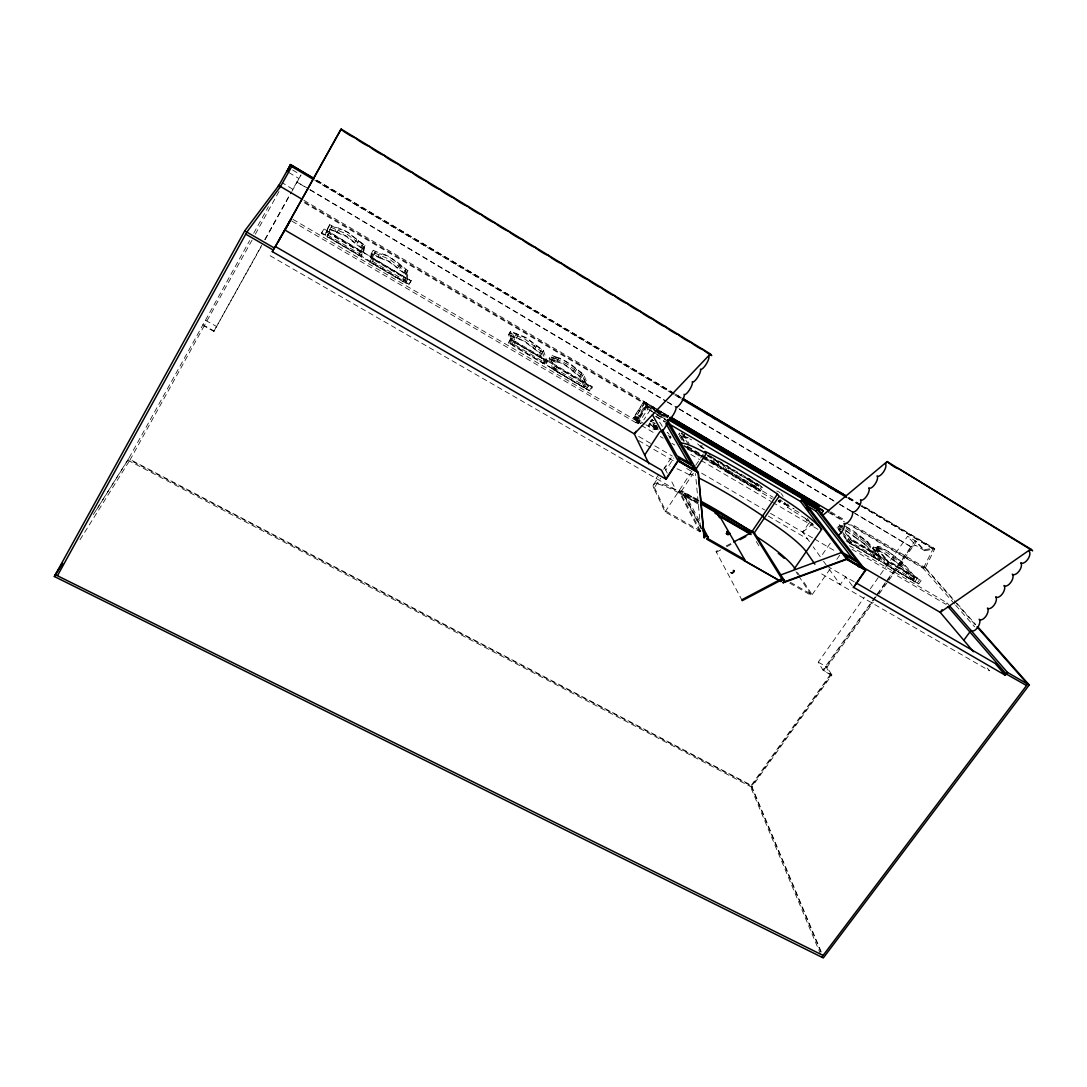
<?xml version="1.0" encoding="UTF-8"?>
<svg xmlns="http://www.w3.org/2000/svg" width="1087" height="1087" viewBox="0 0 1087 1087"><rect width="100%" height="100%" fill="white"/><g stroke="black" fill="none" stroke-linecap="round" stroke-linejoin="round"><path stroke-width="0.75" stroke-dasharray="5 3.75" d="M411.131 280.881L323.872 228.841L321.385 233.392L408.875 284.74L411.131 280.881L323.872 228.841M408.875 284.74L411.158 280.174M407.462 279.617L407.87 270.785L396.212 261.274L385.491 254.942L380.219 253.094L378.059 256.573L371.238 253.679L369.634 262.021L405.465 283.041L407.462 279.617L371.632 258.557L373.167 250.323L379.974 253.23M405.465 283.041L405.927 274.101L407.87 270.785M373.221 255.078L371.795 262.905L403.372 281.438L405.41 277.973L405.845 269.753L399.5 264.997C395.016 261.396 383.779 249.344 379.852 257.959L373.221 255.078L375.178 251.668L381.809 254.575M403.372 281.438L403.875 273.122L405.845 269.753M658.287 429.868L649.292 423.889L654.836 427.137L654.483 428.129L653.491 424.691C662.01 429.256 652.105 431.838 648.26 425.479L649.292 423.889A26.631 25.205 -27.4 0 1 653.6 424.392M850.686 524.681L924.983 568.596L934.779 548.799L862.018 505.414M731.836 572.523C736.904 570.92 729.35 574.697 734.065 572.428M371.795 262.905L373.806 259.399L375.178 251.668M785.697 503.988L786.526 505.632L788.632 505.713L793.85 508.784M558.677 358.438L553.038 356.495L551.027 359.729L554.859 370.341L584.262 387.597L586.328 384.309L581.64 373.357L570.24 364.281L562.033 359.444L558.677 358.438L556.612 362.025L551.027 359.729M556.612 362.025C565.158 362.745 572.373 371.727 579.629 376.55L584.262 387.597M556.789 357.215L551.055 355.191L549.084 358.357L553.12 369.675L586.464 389.241L588.502 386.007L583.42 374.268L570.96 364.362L560.946 358.465L556.789 357.215L554.778 360.626L549.084 358.357M554.778 360.626C564.941 362.107 573.053 371.509 581.45 377.406L586.464 389.241M365.028 245.485L363.099 248.855L361.237 257.048L363.221 253.584L365.028 245.485L348.207 232.645L338.41 227.89L336.848 227.767L334.932 231.137L327.826 228.093L324.796 235.662L329.741 224.696L336.848 227.767M361.197 251.953L362.949 244.426L356.645 239.697C352.161 235.988 340.693 223.949 336.712 232.523L329.823 229.493L327.051 236.613L359.186 255.459L361.197 251.953L329.062 233.053L331.766 226.042L338.655 229.099M359.186 255.459L360.979 247.836L362.949 244.426M778.768 501.99L779.977 502.303L780.602 500.006M779.977 502.303L778.469 500.536M542.454 352.256L525.007 339.117L509.572 332.88L512.385 343.492L546.285 363.398L541.598 349.729L526.122 338.003L512.534 332.595L510.55 335.856L513.2 345.856L543.092 363.398L545.158 360.069L515.252 342.5L512.534 332.595M510.55 335.856L524.151 341.236L539.6 352.962L543.092 363.398M508.594 334.483L524.029 340.693L541.475 353.846L545.28 365.042L547.304 361.767L543.446 350.653L525.972 337.527L510.55 331.277L508.594 334.483L511.379 345.15L513.404 341.834L510.55 331.277M845.292 526.176L854.192 531.421L867.793 541.856L886.747 565.118L912.387 580.159L914.507 577.211C907.197 567.985 890.946 549.995 880.198 548.432L878.16 551.326L874.342 550.008L876.394 547.101L880.198 548.432M879.926 547.508L878.16 551.326M846.596 527.263L866.353 541.149L885.701 564.832L914.778 581.898L916.857 578.977L902.835 562.536L889.112 552.06L880.334 546.883L878.187 546.299L876.271 549.927L872.481 548.704L874.505 545.837L878.296 547.074M878.187 546.299L876.271 549.927M923.665 567.808L933.475 548.011L923.488 550.022L915.172 540.782L822.954 670.027L831.854 674.973L751.715 787.192L820.712 951.736M291.995 191.19L300.99 174.993L292.77 189.26L282.851 183.078M96.458 509.83L127.831 460.168L249.643 240.607M253.733 233.216L268.421 206.639M204.356 325.584L129.951 460.073L751.633 786.091L830.971 674.945L825.78 666.372M252.102 240.078L204.111 325.964L213.84 331.386L261.75 245.648M255.363 234.167L279.046 191.366M213.84 331.386L261.709 245.227M264.82 239.588L291.275 191.991M265.024 239.765L291.18 192.657M321.385 233.392L323.613 229.439M327.826 228.093L329.741 224.696M329.823 229.493L331.766 226.042M327.051 236.613L329.062 233.053M360.979 247.836L354.688 243.108L356.645 239.697M363.099 248.855L356.658 243.936L358.588 240.58M371.238 253.679L373.167 250.323M369.634 262.021L371.632 258.557M403.875 273.122L397.529 268.367L399.5 264.997M405.927 274.101L399.432 269.155L401.361 265.839M508.485 342.459L510.754 338.736L591.98 386.496L592.401 387.434L590.092 391.089L508.485 342.459L590.092 391.089M508.702 343.315L510.754 338.736M514.531 336.888L516.583 333.464M516.352 338.288L518.485 334.701M513.2 345.856L515.252 342.5M533.119 348.153L535.103 344.919M534.804 348.818L536.761 345.639M539.6 352.962L541.598 349.729M541.475 353.846L543.446 350.653M553.12 369.675L555.158 366.414L551.055 355.191M554.859 370.341L556.911 367.026L553.038 356.495M573.107 371.74L575.105 368.547M574.724 372.365L576.694 369.227M79.976 539.763L130.263 459.556M579.629 376.55L581.64 373.357M581.45 377.406L583.42 374.268M93.346 514.559L128.633 458.7L751.307 785.303L822.614 955.174M589.684 390.124L591.98 386.496M636.14 419.351L645.61 404.636L646.099 405.533L636.615 420.275L633.544 417.544L643.871 401.483L668.519 416.049M633.748 417.938L643.871 401.483M644.713 403.019L634.346 419.134L644.577 402.747L654.904 409.038M637.24 419.704L638.259 418.115L641.248 423.876L637.498 421.674L646.942 407.027L650.678 409.242L643.789 419.922M646.249 405.791L647.934 408.834L638.354 423.685L636.751 420.547L646.249 405.791L653.654 410.329M637.295 421.267L636.248 422.884L646.385 406.035M650.379 421.212L651.616 419.908M650.692 421.335L652.621 419.881M650.977 421.416L652.214 419.908M651.208 421.471L652.648 419.799M645.923 424.8L648.817 426.498L649.836 424.908A26.699 25.259 -27.3 0 1 656.263 425.927M656.154 429.447L651.195 425.506L652.214 423.93A12.351 11.699 -29 0 1 654.931 423.862M652.472 426.267L653.491 424.691M653.328 426.838L654.591 425.248M653.6 427.028L654.619 425.452M654.129 427.408L655.148 425.832M653.803 428.726L654.836 427.137A10.055 9.525 -29.1 0 1 658.015 427.286M654.836 427.965L655.869 426.389M654.564 429.107L655.583 427.517L657.173 427.87M654.768 429.188L655.801 427.612M655.42 428.468L656.439 426.892M655.203 429.379L656.222 427.789M655.841 428.889L656.874 427.313M655.692 429.528L656.725 427.938M656.018 429.555L657.119 427.653M669.32 437.83L670.353 436.254L670.951 437.3L669.918 438.876M683.818 441.458L680.516 435.901L682.541 432.803M684.348 441.009L679.606 433.034L678.614 434.555L683.519 436.39L684.43 434.555M658.817 474.312L656.127 478.429L654.687 475.508M683.519 436.39L684.511 434.868M653.627 484.585L658.477 477.166M663.654 469.258L672.486 455.766M680.516 435.901L685.367 437.789L687.392 434.705M700.802 530.483L699.919 531.801L665.081 511.909L653.912 488.403L660.57 478.253M667.255 473.076L665.801 470.263L673.872 457.94M703.506 448.727L701.02 447.015L703.044 443.944M665.081 511.909L692.106 470.97M695.734 465.372L704.05 452.79M653.912 488.403A43.643 8.057 33.4 0 1 679.891 493.484L693.316 473.185M701.251 528.839L683.343 494.938L684.579 493.063L697.718 500.645M703.248 457.396L715.789 464.747L717.882 461.595L708.126 455.874M725.409 470.78L727.475 467.682L758.577 485.957L756.511 489.028L725.409 470.78L720.042 462.437M728.874 468.103L756.307 484.218L754.201 487.329L726.782 471.242L728.874 468.103L727.176 465.508M760.316 490.984L759.528 489.829L761.851 486.378L762.653 487.533L760.316 490.984L702.284 457.165M778.075 501.65L779.107 500.129A9.851 9.009 -32.1 0 1 781.173 500.102M786.934 505.21L783.564 503.675L787.599 507.235L788.632 505.713M808.606 521.135L805.168 518.499L807.424 519.559L793.687 511.488L794.719 509.98A26.129 23.9 -31 0 0 793.7 508.281M809.448 541.584L802.695 532.127L809.502 522.249L810.589 522.888L807.274 518.404M817.981 529.369L812.166 525.959L811.622 525.211L812.668 523.689L810.046 522.154L808.986 523.676L806.228 519.926M812.166 525.959L813.592 524.912L809.502 522.249M841.025 528.404L841.012 529.124L837.017 527.793L839.042 524.899L843.023 526.244M842.017 526.964L842.792 525.85M842.031 533.106L838.892 529.111L840.944 526.162L841.868 526.353M830.264 543.242L820.576 557.155L813.158 546.775M846.841 541.081L849.192 537.725L919.955 579.344L921.097 580.662L918.732 583.95L846.841 541.081L918.732 583.95M847.833 542.331L850.183 538.975L921.097 580.662M789.787 583.135L811.513 595.54L832.085 566.123M836.841 559.316L839.694 555.24M845.21 532.684L851.379 540.47L849.3 543.446L837.017 527.793M852.521 540.742L878.568 556.041L876.448 559.044L850.414 543.758L852.521 540.742L845.156 531.461M876.448 559.044L864.301 544.057L857.548 539.166L859.6 536.244M851.379 540.47L880.905 557.821L878.826 560.77L865.782 544.723L858.744 539.573L860.755 536.693M864.301 544.057L866.353 541.149M865.782 544.723L867.793 541.856M885.701 564.832L887.794 561.897L874.505 545.837M886.747 565.118L888.853 562.128L876.394 547.101M830.971 674.945L823.362 670.706L818.253 662.173L864.41 597.143M870.293 588.841L907.604 536.271L916.45 541.543L924.833 550.742L934.548 548.84M912.387 580.159L899.37 564.737L892.604 559.832L894.655 556.952M914.778 581.898L900.81 565.376L893.745 560.213L895.77 557.373M823.362 670.706L872.263 602.008M873.241 600.635L876.176 596.505M877.155 595.132L885.959 582.768M886.938 581.396L911.395 547.046L855.469 513.567M899.37 564.737L901.436 561.857M831.854 674.973L827.058 667.078L873.228 602.239M879.125 593.964L887.957 581.545M888.949 580.173L916.45 541.543M900.81 565.376L902.835 562.536M910.879 546.476L915.852 545.402L907.604 536.271M830.563 674.266L750.438 786.526L821.12 955.622M924.792 550.796L915.811 545.457M954.535 603.964L923.243 568.406L924.222 567.047L953.448 600.133M924.983 568.596L925.526 567.822L851.23 523.907M917.605 582.618L919.955 579.344M849.599 545.756L947.062 602.905L946.003 604.372L851.447 548.962M778.537 500.944L779.107 500.129L781.009 500.781M802.695 532.127L812.777 523.703M379.852 257.959L388.888 261.6L397.529 268.367M378.059 256.573L388.969 261.165L399.432 269.155M742.244 600.663L715.98 551.408L720.382 549.071M726.265 545.932L732.162 542.807M720.803 549.845L716.401 552.196L715.98 551.408M726.687 546.72L732.57 543.595M336.712 232.523L346.169 236.382L354.688 243.108M334.932 231.137L346.305 235.988L356.658 243.936M683.438 436.077L688.954 437.925M651.385 421.484L655.162 423.4M778.727 500.93L781.159 501.039M654.483 428.129L658.043 428.455M877.888 550.402L884.845 553.786L892.604 559.832M876.19 549.139L884.682 553.269L893.745 560.213M651.031 420.044L652.254 420.289M838.892 529.111L841.161 529.777M652.051 420.18L653.273 420.547M840.822 527.154L838.023 526.353L841.107 530.252M781.974 501.243L782.436 501.392M687.989 437.952L685.367 437.789M654.836 427.137L655.583 427.517M127.831 460.168L751.715 787.192M205.579 320.352L216.789 326.603M818.253 662.173L827.058 667.078M202.698 324.673L214.071 331.005M689.715 438.822L691.685 439.922M846.175 528.527L866.787 543.283L879.859 559.289L850.347 541.951L842.126 531.543M845.17 529.967L858.744 539.573M846.094 530.932L857.548 539.166M790.358 582.292L812.098 594.711L802.043 579.357M699.104 500.89L681.658 490.821L701.835 528.948M698.262 502.425L683.872 494.123L701.047 526.516M270.133 255.744L675.965 489.884L670.149 478.674M821.69 573.95L989.605 670.828L986.371 667.01M697.868 502.737L680.421 492.683A43.643 8.03 33.4 0 0 654.456 487.574L665.665 511.039L700.87 531.163L695.476 473.524M683.343 494.938L697.732 503.227M679.891 493.484L698.792 504.382M827.153 566.123L854.477 581.953M638.694 436.444L653.341 444.991M654.809 445.847L672.377 456.092M701.658 473.185L764.623 509.912M770.479 513.336L812.94 538.106M814.394 538.962L836.338 551.761M638.612 440.534L673.573 460.902M686.685 468.538L692.514 471.935M768.264 516.067L807.6 538.989M633.544 417.544L644.469 423.957M687.446 449.162L700.599 456.88M702.053 457.736L772.178 498.879M634.21 418.862L636.751 420.547M636.982 420.655L639.401 422.082L637.784 418.943L635.243 417.259L637.648 418.672L637.172 417.748L634.563 415.941L642.607 420.669M292.946 219.37L641.031 423.454M635.936 422.272L638.354 423.685M641.276 425.397L654.401 433.088M660.23 436.512L663.152 438.21M671.902 443.347L674.823 445.059M690.856 454.448L699.607 459.584M701.074 460.44L771.077 501.46M772.531 502.316L811.622 525.211M291.955 221.164L636.248 422.884M710.884 456.404L760.397 485.522M510.985 339.579L592.401 387.434M707.202 454.923L762.653 487.533M373.806 259.399L405.41 277.973M556.911 367.026L586.328 384.309M888.853 562.128L914.507 577.211M326.779 232.156L363.221 253.584M513.404 341.834L547.304 361.767M555.158 366.414L588.502 386.007M707.216 455.738L720.137 463.334L718.072 466.432L712.827 458.157M887.794 561.897L916.857 578.977M657.771 427.205L652.214 423.93L650.773 421.294M687.514 446.336L701.876 454.76M703.303 455.602L719.105 464.883L715.586 459.38M668.125 435.656L670.951 437.3A26.699 25.259 -27.3 0 0 667.146 432.313M687.011 446.743L773.21 497.343M794.719 509.98L801.69 514.056M321.63 232.781L408.902 284.02M683.818 445.385L702.745 456.499M704.199 457.355L759.528 489.829M687.935 448.401L701.862 456.581M684.443 446.458L701.957 456.73M787.599 507.235L793.687 511.488M303.871 200.307L655.638 408.277M657.105 409.133L668.777 416.036M830.794 511.828L845.401 520.456M644.075 401.864L658.6 410.438M660.04 411.294L668.75 416.443M304.822 202.1L655.108 409.106M656.208 409.622L668.247 416.864M830.251 512.616L844.857 521.244M656.358 409.894L668.002 416.769M304.414 202.821L654.7 409.758M656.154 410.614L667.826 417.517M828.376 512.357L844.436 521.842M845.89 522.711L923.243 568.406M645.61 404.636L657.268 411.525M658.736 412.394L667.486 417.557M646.099 405.533L657.798 412.435M659.252 413.291L665.095 416.742M655.026 410.968L665.271 417.191M657.988 413.549L665.298 417.87M647.934 408.834L652.309 411.416M653.763 412.286L665.448 419.174M649.972 410.342L655.543 413.631M656.942 414.46L668.097 421.049M656.806 414.881L666.154 420.397M655.855 416.144L667.01 422.721M655.692 416.606L665.04 422.123M292.675 170.048L299.604 174.178M288.816 172.52L298.708 178.404M308.586 188.758L296.778 182.045L308.45 188.975M310.04 189.627L665.883 400.967M667.336 401.823L677.541 407.897M679.008 408.753L837.968 503.172M839.422 504.028L854.002 512.697M309.917 189.845L666.127 401.388M667.595 402.258L673.424 405.723M679.266 409.201L834.014 501.093M839.857 504.558L852.996 512.371M854.45 513.227L911.395 547.046M316.833 180.197L673.981 393.236M675.435 394.119L681.277 397.584M848.906 497.588L860.578 504.531M316.711 180.401L681.332 397.76M848.689 497.697L934.766 548.921M316.331 181.081L680.516 398.236M848.05 498.131L859.708 505.075M861.162 505.944L934.005 549.383M314.822 180.306L673.342 394.065M674.796 394.934L680.625 398.413M848.227 498.349L859.885 505.292M861.352 506.162L934.222 549.614M704.186 448.741L698.628 444.121M787.776 505.156L786.159 503.974M697.637 443.89L701.02 447.015M785.507 503.43L784.678 502.574M784.501 502.833L785.67 504.762M925.526 567.822L955.636 601.845M956.75 603.108L975.705 624.522M954.576 601.396L975.936 625.568M955.663 605.242L974.659 626.832M947.062 602.905L948.747 604.834M840.944 526.162L844.096 530.143M839.042 524.899L841.093 527.494M843.077 534.437L850.414 543.758M852.29 585.852L845.686 576.857L840.224 584.643L828.43 568.148M823.525 561.286L827.452 566.775M756.783 483.362L758.577 485.957M753.957 482.288L757.544 487.492L726.442 469.231L722.855 463.687M749.378 478.579L756.511 489.028M747.815 477.954L754.201 487.329M797.464 572.387L801.119 577.971M795.997 571.803L797.817 574.588M798.728 575.988L811.513 595.54M720.885 462.111L726.782 471.242M708.561 453.306L715.789 464.747M756.28 541.543L759.772 547.196M683.37 434.189L689.185 443.836M681.4 432.83L688.547 444.76M679.402 435.887L682.541 441.227M662.268 426.389L660.76 423.726A12.202 11.577 -29.2 0 0 659.116 421.729M649.754 422.857L651.195 425.506M734.065 570.295L734.499 571.11M730.559 572.305L730.994 573.121M684.579 493.063L700.884 523.662M648.26 425.479L648.817 426.498M700.504 530.945L679.226 490.386A120.874 22.8 33.9 0 1 698.887 500.129M699.919 531.801L678.696 491.188A120.861 22.868 33.9 0 1 698.37 500.93M733.616 571.613L732.312 573.433M787.79 503.974A9.851 9.009 -32.1 0 1 788.265 504.83M653.042 420.438A9.416 8.941 -29.3 0 1 653.994 420.791M665.801 470.263A43.779 7.473 33.4 0 1 670.149 466.5M676.943 468.782A43.779 7.473 33.4 0 1 691.454 475.984L690.191 473.769A121.282 21.21 33.8 0 1 695.571 476.337M667.962 432.83A26.631 25.205 -27.4 0 1 669.239 434.487M655.597 425.289A9.457 8.968 -29.2 0 1 656.589 425.438M780.969 493.484A11.943 10.965 -32.2 0 1 783.088 496.46M776.716 490.984A11.943 10.965 -32.2 0 1 780.045 492.683M406.891 272.443L406.47 281.329L370.64 260.282L372.202 252.007L389.92 259.508L406.891 272.443M555.81 358.792L550.076 356.767L554.139 368.045L587.483 387.624L582.442 375.83L567.468 364.254L555.81 358.792M364.063 247.17L362.229 255.309L325.787 233.909L328.79 226.395L347.256 234.316L364.063 247.17M877.182 547.726L877.277 548.5L873.486 547.264L886.747 563.365L915.825 580.444C905.417 567.455 892.971 554.098 877.182 547.726M731.904 573.284A2.025 0.829 -27.8 0 0 734.581 571.314A2.025 0.829 -27.8 0 0 731.768 571.762A2.025 0.829 -27.8 0 0 731.904 573.284M731.469 572.469A2.025 0.829 -27.8 0 0 734.146 570.498A2.025 0.829 -27.8 0 0 731.334 570.947A2.025 0.829 -27.8 0 0 731.469 572.469"/><path stroke-width="1.5" d="M292.186 165.754L279.998 187.44L280.514 186.502L246.858 232.115L57.665 575.336M290.501 164.721L313.912 178.472M977.933 627.036L1029.212 684.987L823.307 957.946L54.35 576.504L244.724 230.879L278.815 185.497L302.417 199.451M279.101 185.361L278.299 186.434L278.815 185.497M652.445 414.813L678.098 460.997L666.127 479.231L272.307 251.613L274.318 248.013L244.724 230.879M277.959 242.252L339.769 131.473M339.769 131.5L341.128 129.054L710.354 353.941L711.713 355.598A7.568 0.707 32.9 0 1 702.542 349.185A7.582 0.707 32.8 0 1 697.623 347.038A7.582 0.707 32.8 0 1 690.055 341.576A7.595 0.707 32.8 0 1 685.041 339.389A7.595 0.707 32.8 0 1 677.5 333.926A7.623 0.72 32.7 0 1 672.391 331.684A7.623 0.72 32.7 0 1 664.877 326.236A7.636 0.72 32.7 0 1 659.687 323.953A7.636 0.72 32.7 0 1 652.2 318.518A7.663 0.72 32.6 0 1 646.914 316.168A7.663 0.72 32.6 0 1 639.441 310.746A7.691 0.72 32.5 0 1 634.061 308.341A7.691 0.72 32.5 0 1 626.628 302.933A7.704 0.734 32.5 0 1 621.153 300.488A7.704 0.734 32.5 0 1 613.734 295.093A7.731 0.734 32.4 0 1 608.177 292.58A7.731 0.734 32.4 0 1 600.785 287.199A7.758 0.734 32.4 0 1 595.132 284.645A7.758 0.734 32.4 0 1 587.768 279.277A7.786 0.734 32.3 0 1 582.007 276.655A7.786 0.734 32.3 0 1 574.683 271.302A7.813 0.747 32.3 0 1 568.827 268.625A7.813 0.747 32.3 0 1 561.517 263.285A7.84 0.747 32.2 0 1 555.566 260.554A7.84 0.747 32.2 0 1 548.296 255.228A7.867 0.747 32.2 0 1 542.25 252.442A7.867 0.747 32.2 0 1 534.994 247.129A7.908 0.747 32.1 0 1 528.853 244.276A7.908 0.747 32.1 0 1 521.624 238.991A7.935 0.761 32.1 0 1 515.374 236.083A7.935 0.761 32.1 0 1 508.186 230.797A7.962 0.761 32 0 1 501.841 227.835A7.962 0.761 32 0 1 494.68 222.577A8.003 0.761 31.9 0 1 488.226 219.547A8.003 0.761 31.9 0 1 481.093 214.302A8.03 0.761 31.9 0 1 474.53 211.204A8.03 0.761 31.9 0 1 467.437 205.986A8.071 0.761 31.8 0 1 460.766 202.834A8.071 0.761 31.8 0 1 453.7 197.617A8.112 0.774 31.8 0 1 446.934 194.396A8.112 0.774 31.8 0 1 439.895 189.206A8.139 0.774 31.7 0 1 433.02 185.931A8.139 0.774 31.7 0 1 426.022 180.755A8.18 0.774 31.7 0 1 419.038 177.412A8.18 0.774 31.7 0 1 412.068 172.249A8.22 0.774 31.6 0 1 404.962 168.852A8.22 0.774 31.6 0 1 398.032 163.702A8.261 0.774 31.5 0 1 390.831 160.237A8.261 0.774 31.5 0 1 383.915 155.115A8.302 0.788 31.5 0 1 376.605 151.582A8.302 0.788 31.5 0 1 369.729 146.473A8.356 0.788 31.4 0 1 362.311 142.873A8.356 0.788 31.4 0 1 355.476 137.791A8.397 0.788 31.4 0 1 347.935 134.122A8.397 0.788 31.4 0 1 341.128 129.054L274.834 247.646M290.786 219.723L285.025 230.104L634.305 433.89L648.98 463.836M278.299 186.434L290.582 164.558L314.089 178.703M272.307 251.613L291.493 218.514M62.584 563.256L55.342 574.71L822.614 955.174M54.35 576.504L62.421 563.732M635.99 431.281L634.305 433.89L710.354 353.941L708.738 356.441A7.609 2.065 -58.6 0 1 705.966 364.539A7.609 2.065 -58.6 0 1 700.476 369.159A7.582 2.065 -58.8 0 1 697.677 377.284A7.582 2.065 -58.8 0 1 692.256 381.809A7.555 2.052 -58.9 0 1 689.443 389.961A7.555 2.052 -58.9 0 1 684.09 394.404A7.541 2.052 -59.1 0 1 681.25 402.584A7.541 2.052 -59.1 0 1 675.951 406.932A7.514 2.038 -59.3 0 1 673.084 415.139A7.514 2.038 -59.3 0 1 667.839 419.419A7.487 2.025 -59.4 0 1 666.413 425.112A7.487 2.025 -59.4 0 1 661.766 431.457L659.782 431.824L644.686 455.073M665.964 478.905L677.921 460.671L698.139 472.465L704.376 537.834L705.735 535.809L702.868 530.415M794.162 569.004L821.609 529.369A45.124 6.739 33.8 0 0 779.121 496.338L777.463 494.041A121.839 19.077 33.7 0 0 704.974 451.39L706.305 453.524L695.164 470.372L680.258 461.608L678.03 457.627L692.759 466.228L691.522 468.117L679.47 461.092M701.142 504.083L718.412 514.056L717.882 514.844L719.567 517.792M704.186 537.467L705.531 535.456L707.868 536.774M782.042 579.14L784.298 580.431L783.183 582.781L784.542 580.811L782.287 579.52L742.244 600.663L741.782 599.82L781.838 578.678L782.287 579.52L780.928 581.491L706.699 539.166L708.058 537.141L702.433 526.584M777.463 494.041L751.579 532.154A120.874 22.8 33.9 0 0 701.862 501.718M700.558 501.732L754.337 532.779L779.121 496.338M718.412 514.056L744.69 559.628L744.092 560.498L780.928 581.491M821.609 529.369L800.576 501.474L801.676 499.857L818.701 509.912L865.646 570.349L853.512 587.523L865.347 569.968L846.501 558.976L782.939 582.401M852.643 558.691L816.038 511.135L817.166 509.49L804.611 502.085L843.254 552.875L856.95 560.878L817.166 509.49M821.242 513.838L823.144 511.067L822.207 509.871L669.646 419.609M859.206 567.224L857.385 564.86L858.648 563.066L844.898 555.049L848.444 559.696L862.29 567.781L858.648 563.066M942.13 609.685L940.201 612.348L973.463 651.724M948.516 607.266L949.59 605.799L1007.486 672.418L1029.212 684.987M963.775 640.27L971.004 630.446A6.984 3.546 -58.1 0 0 977.539 627.62A6.984 3.546 -58.1 0 0 979.197 619.291A6.998 3.56 -57.8 0 0 985.787 616.411A6.998 3.56 -57.8 0 0 987.431 608.095A7.025 3.574 -57.4 0 0 994.089 605.133A7.025 3.574 -57.4 0 0 995.692 596.845A7.038 3.587 -57 0 0 1002.418 593.828A7.038 3.587 -57 0 0 1003.994 585.54A7.066 3.601 -56.7 0 0 1010.774 582.455A7.066 3.601 -56.7 0 0 1012.337 574.194A7.093 3.614 -56.3 0 0 1019.171 571.042A7.093 3.614 -56.3 0 0 1020.72 562.808A7.12 3.628 -56 0 0 1027.609 559.574A7.12 3.628 -56 0 0 1029.131 551.354L1030.789 549.098L887.087 461.581L822.859 515.265M1004.972 674.85L1005.91 673.587M853.227 587.143L1005.339 675.272L1007.486 672.418M821.772 957.185L1027.663 684.09L977.064 626.846M287.973 170.428L289.645 168.24M733.63 542.033L752.747 531.869L782.287 579.52M739.934 539.695L745.804 536.57M838.349 535.198L838.403 535.184A7.215 2.908 -58.6 0 0 843.281 529.301A7.215 2.908 -58.6 0 0 844.042 523.431A7.242 2.921 -58.4 0 0 850.088 519.912A7.242 2.921 -58.4 0 0 852.249 511.651A7.269 2.921 -58.1 0 0 858.363 508.05A7.269 2.921 -58.1 0 0 860.496 499.803A7.283 2.935 -57.8 0 0 866.665 496.12A7.283 2.935 -57.8 0 0 868.771 487.9A7.31 2.948 -57.6 0 0 875.008 484.15A7.31 2.948 -57.6 0 0 877.087 475.957A7.337 2.948 -57.3 0 0 883.378 472.125A7.337 2.948 -57.3 0 0 885.443 463.945L887.087 461.581C889.913 463.836 896.816 469.312 898.582 468.579L1032.65 550.81L1030.789 549.098L940.201 612.348L861.217 566.273M780.344 575.091L841.596 552.509M783.183 582.781L846.787 559.357L865.646 570.349M726.673 532.358L727.203 533.119M705.735 535.809L708.058 537.141M707.284 538.282L744.69 559.628M703.996 537.617L698.33 472.791L668.097 421.049M700.626 502.33L753.169 532.657L752.747 531.869M721.116 516.162L750.193 532.929M715.001 513.186L750.506 533.663M719.132 516.121L751.103 534.559M275.31 246.464L661.521 470.182L666.127 479.231M855.945 582.809L995.121 663.423L1005.339 675.272M245.73 234.153L273.19 250.037M846.393 558.446L857.385 564.86M678.098 460.997L698.33 472.791M671.698 417.761L829.34 510.958M671.426 417.761L818.253 504.816L670.203 417.299M670.747 418.223L819.34 506.216L669.456 417.625M676.236 422.721L679.144 424.446M682.065 426.172L684.987 427.898M695.191 433.917L698.099 435.642M705.395 439.95L708.316 441.675M718.521 447.708L721.442 449.434M724.35 451.146L727.271 452.871M730.192 454.597L733.1 456.323M737.475 458.904L740.396 460.63M747.679 464.937L756.43 470.1M760.805 472.682L763.726 474.408M766.648 476.133L769.555 477.859M772.477 479.584L775.384 481.296M795.806 493.362L798.728 495.088M670.937 420.207L673.858 421.933M700.164 437.463L703.085 439.189M729.391 454.719L732.312 456.445M742.543 462.491L745.465 464.217M771.77 479.747L774.691 481.473M784.909 487.506L787.83 489.232M790.765 490.971L793.687 492.696M668.22 419.596L823.144 511.067M668.464 423.577L800.576 501.474M806.269 505.373L816.038 511.135M682.718 398.467L845.999 495.835M682.527 398.589L846.012 495.985M705.286 413.006L708.194 414.745M712.569 417.354L715.491 419.093M791.241 464.258L794.149 465.997M798.524 468.592L801.432 470.331M805.807 472.94L810.168 475.549M813.09 477.288L815.997 479.027M820.372 481.623L823.28 483.362M827.655 485.971L832.031 488.579M834.938 490.319L837.846 492.044M290.039 165.537L313.369 179.437M682.092 399.282L846.773 497.479M754.337 532.779L784.542 580.811M727.706 533.051L729.2 534.288L727.121 533.241M728.141 533.35L728.616 533.839L726.809 532.983M1026.074 685.258L1006.29 674.022L948.122 606.818M815.848 505.958L817.737 508.39M801.676 499.857L846.787 559.357M806.527 507.751L808.551 510.428M814.91 564.194L806.174 551.652A44.92 7.5 33.9 0 0 764.188 518.295L762.612 515.904A121.282 21.21 33.8 0 0 698.343 477.709M667.01 421.865L691.672 464.353L676.997 455.779L662.472 429.827M692.759 466.228L695.109 470.277M665.896 423.59L688.737 463.293M757.544 537.358A44.784 8.057 34 0 1 794.719 568.202M702.528 503.159A120.861 22.868 33.9 0 1 706.142 505.156M727.176 517.48A120.861 22.868 33.9 0 1 729.69 519.043M778.265 553.297A44.771 8.085 34 0 1 784.148 558.27M680.082 444.311A43.983 6.712 33.3 0 1 706.305 453.524M729.785 533.377L726.904 531.502L729.785 533.377M728.059 534.668L726.361 533.568L728.059 534.668M290.528 164.653L287.104 171.583L290.596 164.545"/></g></svg>
